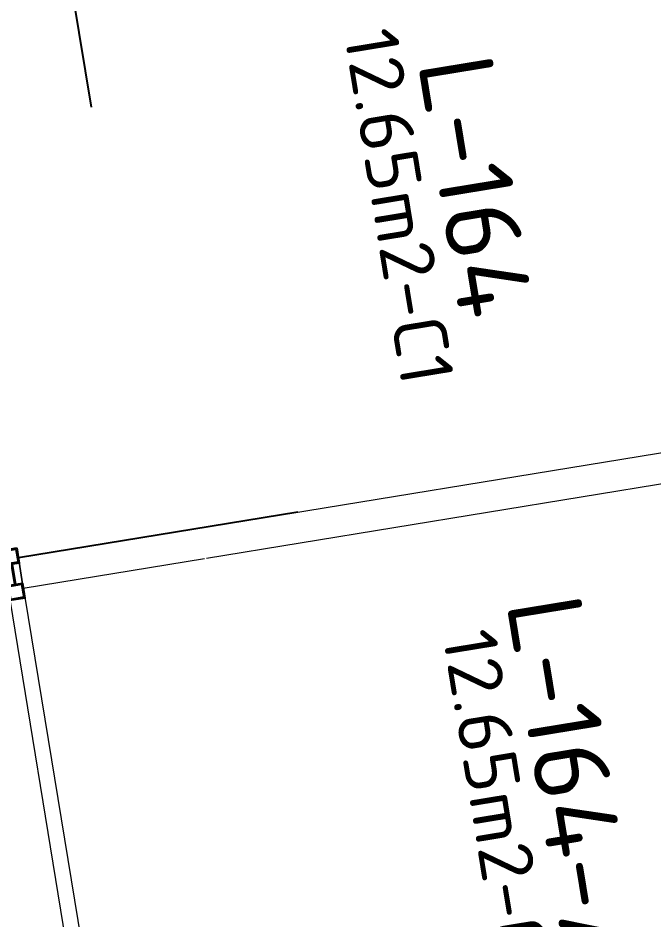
# Model space of a CAD drawing. Header units: metres. Extents: x 2 to 659295185, y -28 to 1124222152.
# Drawn here: x 655550.685 to 655553.81, y 1126613.758 to 1126618.191 of the extents above; entities that cross this region are included whole.
import ezdxf
from ezdxf.enums import TextEntityAlignment as Align

# ---------------------------------------------------------------- set-up
doc = ezdxf.new("R2010")
doc.units = ezdxf.units.M
doc.header["$MEASUREMENT"] = 0
doc.linetypes.add('CCSM_C1_CUERPO HP$0$CONTINUA', pattern=[0])
doc.linetypes.add('CONTINUA', pattern=[0])
doc.layers.get('0').update_dxf_attribs({"linetype": 'CONTINUOUS'})
for name, color, linetype in [('A-PARED', 2, 'CONTINUA'), ('CCSM_C1_CUERPO BJ$0$ID_AREA EXACTA', 7, 'CONTINUOUS'), ('CCSM_C1_CUERPO BJ$0$ID_Nº LOCAL', 7, 'CONTINUOUS'), ('CCSM_C1_CUERPO CK$0$A-FRENTE DE LOCAL', 4, 'CONTINUOUS'), ('CCSM_C1_CUERPO HP$0$A-MARCOS LOCALES', 4, 'CONTINUOUS'), ('CCSM_C1_CUERPO HP$0$A-PARED', 2, 'CCSM_C1_CUERPO HP$0$CONTINUA')]:
    doc.layers.add(name, color=color, linetype=linetype)
doc.styles.add('CCSM_C1_CUERPO BJ$0$ROMANS', font='romans__.ttf')

# ---------------------------------------------------------------- blocks, each defined once
blk = doc.blocks.new('COLUMNAS MZZ LOCATEL')
at = {"color": 8}
for p, q in [((0, -0.7737), (0, 0.7737)), ((0.7889, 0), (-0.7889, 0))]:
    blk.add_line(p, q, dxfattribs=at)
blk.add_lwpolyline([(-0.2, 0.2), (0.2, 0.2), (0.2, -0.2), (-0.2, -0.2)], close=True)
blk = doc.blocks.new('TUBO3X3')
at = {"layer": 'CCSM_C1_CUERPO HP$0$A-MARCOS LOCALES'}
for points in [[(-0.05, 0.0125), (0.025, 0.0125), (0.025, 0.0875), (-0.05, 0.0875)], [(-0.045, 0.0175), (0.02, 0.0175), (0.02, 0.0825), (-0.045, 0.0825)]]:
    blk.add_lwpolyline(points, close=True, dxfattribs=at)
blk = doc.blocks.new('SEPARADOR MINILOCAL')
at = {"layer": 'CCSM_C1_CUERPO HP$0$A-MARCOS LOCALES'}
for p, q in [((0.5377, -0.0429), (0.6377, -0.0429)), ((0.5377, -0.0479), (0.6377, -0.0479))]:
    blk.add_line(p, q, dxfattribs=at)
for p in [(0.5127, -0.0954), (0.6877, -0.0954)]:
    blk.add_blockref('TUBO3X3', p, dxfattribs=at)
blk = doc.blocks.new('CCSM_C1_CUERPO BJ$0$IDENT LOCAL')
at = {"style": 'CCSM_C1_CUERPO BJ$0$ROMANS'}
for tag, height, p in [('AREA-EXACTA', 0.5, (0.5872, 0.0962)), ('NºLOCAL', 0.7, (1.1699, 0.1194)), ('RUBRO', 0.35, (0, 0)), ('USO', 0.35, (-0.5872, -0.0962))]:
    blk.add_attdef(tag, text='', height=height, rotation=279.30845, dxfattribs=at).set_placement(p, align=Align.BOTTOM_CENTER)

msp = doc.modelspace()

# ---------------------------------------------------------------- linework, layer by layer
at = {"layer": 'A-PARED', "lineweight": 5}
for p, q in [((655551.5876, 1126615.6848), (655554.7454, 1126616.2024)), ((655551.5876, 1126615.6848), (655554.7454, 1126616.2024)), ((655551.6118, 1126615.5368), (655554.7697, 1126616.0544)), ((655551.6118, 1126615.5368), (655554.7697, 1126616.0544)), ((655550.6866, 1126615.5372), (655551.5777, 1126615.6832)), ((655550.6866, 1126615.5372), (655551.5777, 1126615.6832)), ((655550.6866, 1126615.5372), (655550.7109, 1126615.3891)), ((655550.7109, 1126615.3891), (655550.6866, 1126615.5372)), ((655550.7109, 1126615.3891), (655550.6866, 1126615.5372)), ((655550.6866, 1126615.5372), (655550.7109, 1126615.3891)), ((655550.7109, 1126615.3891), (655550.6866, 1126615.5372)), ((655550.7109, 1126615.3891), (655550.6866, 1126615.5372)), ((655550.7109, 1126615.3891), (655551.602, 1126615.5352)), ((655550.7109, 1126615.3891), (655551.602, 1126615.5352))]:
    msp.add_line(p, q, dxfattribs=at)
at = {"layer": 'CCSM_C1_CUERPO CK$0$A-FRENTE DE LOCAL', "lineweight": 5}
for p, q in [((655550.6441, 1126615.3326), (655552.0549, 1126606.7258)), ((655550.6441, 1126615.3326), (655552.0549, 1126606.7258)), ((655550.7181, 1126615.3447), (655552.1289, 1126606.7379)), ((655550.7181, 1126615.3447), (655552.1289, 1126606.7379))]:
    msp.add_line(p, q, dxfattribs=at)
at = {"layer": 'CCSM_C1_CUERPO HP$0$A-PARED'}
msp.add_line((655552.0595, 1126615.7622), (655550.6866, 1126615.5372), dxfattribs=at)
msp.add_line((655552.0595, 1126615.7622), (655550.6866, 1126615.5372), dxfattribs=at)

# ---------------------------------------------------------------- block references
at = {"lineweight": 5}
ref = msp.add_blockref('CCSM_C1_CUERPO BJ$0$IDENT LOCAL', (655551.9008, 1126617.1949), dxfattribs=dict(at, xscale=-0.5249999999704886, yscale=0.5249999999068677, zscale=0.5250000000230712, rotation=198.6307160016475))
ref.add_attrib('NºLOCAL', 'L-164', dxfattribs={"layer": 'CCSM_C1_CUERPO BJ$0$ID_Nº LOCAL', "height": 0.3675, "rotation": 279.3223, "style": 'CCSM_C1_CUERPO BJ$0$ROMANS'}).set_placement((655552.6442, 1126617.317), align=Align.BOTTOM_CENTER)
ref.add_attrib('AREA-EXACTA', '12.65m2-C1', dxfattribs={"layer": 'CCSM_C1_CUERPO BJ$0$ID_AREA EXACTA', "height": 0.2625, "rotation": 279.3223, "style": 'CCSM_C1_CUERPO BJ$0$ROMANS'}).set_placement((655552.3504, 1126617.2308), align=Align.BOTTOM_CENTER)
ref = msp.add_blockref('CCSM_C1_CUERPO BJ$0$IDENT LOCAL', (655552.3849, 1126614.241), dxfattribs=dict(at, xscale=-0.5249999999704886, yscale=0.5249999999068677, zscale=0.5250000000230712, rotation=198.6307160016475))
ref.add_attrib('NºLOCAL', 'L-164-A', dxfattribs={"layer": 'CCSM_C1_CUERPO BJ$0$ID_Nº LOCAL', "height": 0.3675, "rotation": 279.3223, "style": 'CCSM_C1_CUERPO BJ$0$ROMANS'}).set_placement((655553.1283, 1126614.3631), align=Align.BOTTOM_CENTER)
ref.add_attrib('AREA-EXACTA', '12.65m2-C1', dxfattribs={"layer": 'CCSM_C1_CUERPO BJ$0$ID_AREA EXACTA', "height": 0.2625, "rotation": 279.3223, "style": 'CCSM_C1_CUERPO BJ$0$ROMANS'}).set_placement((655552.8346, 1126614.2768), align=Align.BOTTOM_CENTER)
at = {"layer": 'A-PARED', "color": 5, "lineweight": 5, "ltscale": 0.01, "rotation": 279.308451246938}
msp.add_blockref('COLUMNAS MZZ LOCATEL', (655550.9182, 1126618.5324), dxfattribs=at)
at = {"layer": 'CCSM_C1_CUERPO HP$0$A-MARCOS LOCALES', "xscale": -1, "rotation": 99.30873877885489}
msp.add_blockref('SEPARADOR MINILOCAL', (655550.5219, 1126616.0297), dxfattribs=at)
msp.add_blockref('SEPARADOR MINILOCAL', (655550.5219, 1126616.0297), dxfattribs=at)

doc.saveas('drawing.dxf')
